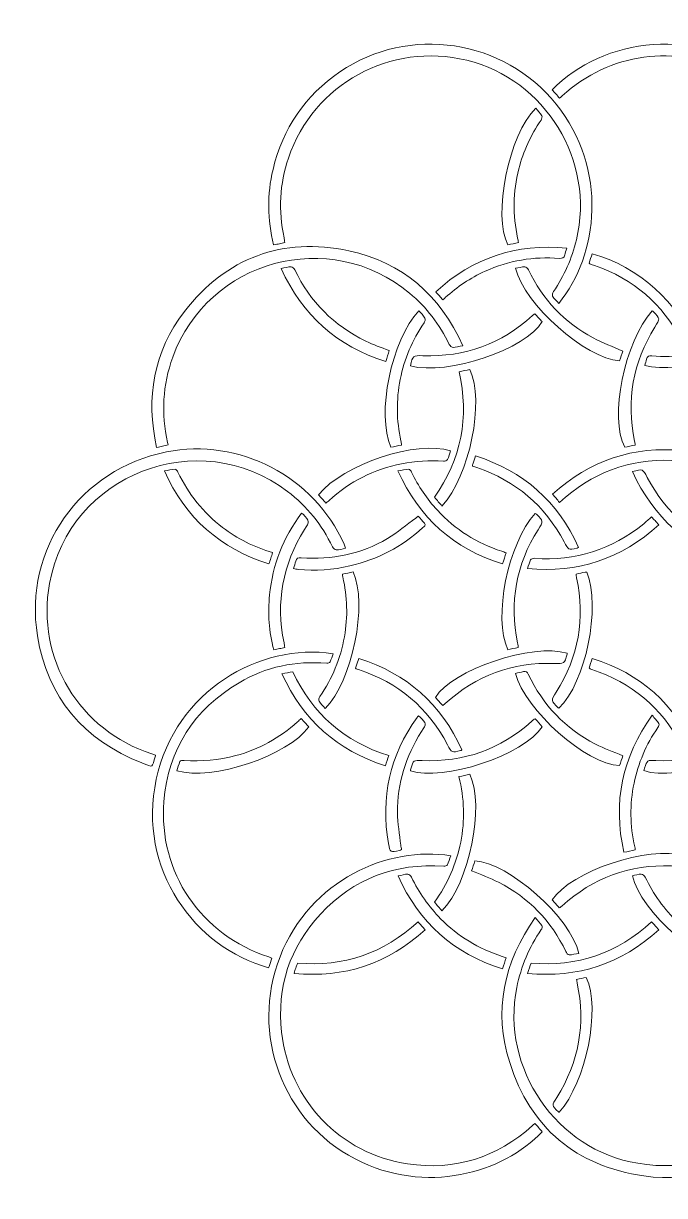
# Model space of a CAD drawing. Header units: inches. Extents: x 288 to 816, y -690 to -203.
# Drawn here: x 288.2 to 554.8, y -689.6 to -202.7 of the extents above; entities that cross this region are included whole.
import ezdxf

# ---------------------------------------------------------------- set-up
doc = ezdxf.new("R2010")
doc.units = ezdxf.units.IN
doc.header["$MEASUREMENT"] = 0
doc.layers.add('Layer 1', color=7, linetype='Continuous')

# ---------------------------------------------------------------- blocks, each defined once
blk = doc.blocks.new('block 2')
at = {"layer": 'Layer 1', "color": 1, "lineweight": 5}
for points, knots in [([(510.75, -319.04), (527.28, -298.89), (531.37, -263.28), (509.71, -236.25), (488.1, -209.28), (448.41, -203.28), (419.83, -222.82), (405.35, -232.71), (396.04, -246.29), (392, -263.35), (389.52, -273.78), (389.65, -284.25), (392.26, -294.72), (393.25, -294.52), (393.96, -294.39), (394.67, -294.23), (395.41, -294.07), (396.15, -293.87), (396.94, -293.68), (396.79, -292.91), (396.69, -292.32), (396.57, -291.73), (394.18, -280.53), (394.72, -269.48), (398.42, -258.63), (408.95, -227.75), (440.67, -210.38), (472.52, -218.03), (505.19, -225.87), (525.99, -259.92), (518.12, -292.61), (516.25, -300.39), (513.06, -307.54), (508.56, -314.14), (508.23, -314.63), (507.96, -315.58), (508.21, -315.98), (508.9, -317.08), (509.87, -318.02), (510.75, -319.04)], [0, 0, 0, 0, 1, 1, 1, 2, 2, 2, 3, 3, 3, 4, 4, 4, 5, 5, 5, 6, 6, 6, 7, 7, 7, 8, 8, 8, 9, 9, 9, 10, 10, 10, 11, 11, 11, 12, 12, 12, 13, 13, 13, 13]), ([(510.75, -319.04), (509.87, -318.02), (508.9, -317.08), (508.21, -315.98), (507.96, -315.58), (508.23, -314.63), (508.56, -314.14), (513.06, -307.54), (516.25, -300.39), (518.12, -292.61), (525.99, -259.92), (505.19, -225.87), (472.52, -218.03), (440.67, -210.38), (408.95, -227.75), (398.42, -258.63), (394.72, -269.48), (394.18, -280.53), (396.57, -291.73), (396.69, -292.32), (396.79, -292.91), (396.94, -293.68), (396.15, -293.87), (395.41, -294.07), (394.67, -294.23), (393.96, -294.39), (393.25, -294.52), (392.26, -294.72), (389.65, -284.25), (389.52, -273.78), (392, -263.35), (396.04, -246.29), (405.35, -232.71), (419.83, -222.82), (448.41, -203.28), (488.1, -209.28), (509.71, -236.25), (531.37, -263.28), (527.28, -298.89), (510.75, -319.04)], [0, 0, 0, 0, 1, 1, 1, 2, 2, 2, 3, 3, 3, 4, 4, 4, 5, 5, 5, 6, 6, 6, 7, 7, 7, 8, 8, 8, 9, 9, 9, 10, 10, 10, 11, 11, 11, 12, 12, 12, 13, 13, 13, 13]), ([(607.9, -319.07), (627.85, -294.15), (627.54, -252.31), (597.94, -227.25), (568.97, -202.73), (529.01, -208.73), (508, -230.3), (509.03, -231.44), (510.07, -232.58), (511.13, -233.76), (511.57, -233.38), (511.89, -233.1), (512.2, -232.82), (531.99, -214.87), (559.29, -211.15), (583.09, -223.15), (607.44, -235.42), (621.19, -263.82), (615.72, -290.33), (613.94, -298.97), (610.61, -306.9), (605.65, -314.18), (605.32, -314.66), (605.11, -315.6), (605.36, -316.02), (606.02, -317.08), (606.96, -317.97), (607.9, -319.07)], [0, 0, 0, 0, 1, 1, 1, 2, 2, 2, 3, 3, 3, 4, 4, 4, 5, 5, 5, 6, 6, 6, 7, 7, 7, 8, 8, 8, 9, 9, 9, 9]), ([(607.9, -319.07), (606.96, -317.97), (606.02, -317.08), (605.36, -316.02), (605.11, -315.6), (605.32, -314.66), (605.65, -314.18), (610.61, -306.9), (613.94, -298.97), (615.72, -290.33), (621.19, -263.82), (607.44, -235.42), (583.09, -223.15), (559.29, -211.15), (531.99, -214.87), (512.2, -232.82), (511.89, -233.1), (511.57, -233.38), (511.13, -233.76), (510.07, -232.58), (509.03, -231.44), (508, -230.3), (529.01, -208.73), (568.97, -202.73), (597.94, -227.25), (627.54, -252.31), (627.85, -294.15), (607.9, -319.07)], [0, 0, 0, 0, 1, 1, 1, 2, 2, 2, 3, 3, 3, 4, 4, 4, 5, 5, 5, 6, 6, 6, 7, 7, 7, 8, 8, 8, 9, 9, 9, 9]), ([(494.02, -293.73), (493.9, -293.04), (493.81, -292.46), (493.68, -291.88), (491.64, -282.27), (491.75, -272.71), (494.17, -263.17), (496.03, -255.85), (499.15, -249.12), (503.41, -242.88), (503.74, -242.4), (503.98, -241.46), (503.73, -241.05), (503.05, -239.94), (502.08, -239), (501.22, -237.99), (490.07, -248.6), (483.11, -282.99), (489.67, -294.68), (491.05, -294.38), (492.46, -294.07), (494.02, -293.73)], [0, 0, 0, 0, 1, 1, 1, 2, 2, 2, 3, 3, 3, 4, 4, 4, 5, 5, 5, 6, 6, 6, 7, 7, 7, 7]), ([(494.02, -293.73), (492.46, -294.07), (491.05, -294.38), (489.67, -294.68), (483.11, -282.99), (490.07, -248.6), (501.22, -237.99), (502.08, -239), (503.05, -239.94), (503.73, -241.05), (503.98, -241.46), (503.74, -242.4), (503.41, -242.88), (499.15, -249.12), (496.03, -255.85), (494.17, -263.17), (491.75, -272.71), (491.64, -282.27), (493.68, -291.88), (493.81, -292.46), (493.9, -293.04), (494.02, -293.73)], [0, 0, 0, 0, 1, 1, 1, 2, 2, 2, 3, 3, 3, 4, 4, 4, 5, 5, 5, 6, 6, 6, 7, 7, 7, 7]), ([(470.92, -336.58), (461.35, -315.65), (445.86, -301.89), (423.57, -297.19), (395.84, -291.35), (372.58, -299.98), (355.21, -322.37), (342.29, -339.03), (339.05, -358.19), (343.62, -378.82), (344.68, -378.62), (345.39, -378.49), (346.1, -378.34), (346.85, -378.18), (347.59, -377.99), (348.42, -377.79), (348.32, -377.33), (348.25, -377.05), (348.19, -376.76), (345.49, -364.76), (346.13, -352.96), (350.31, -341.39), (364.96, -300.85), (415.7, -287.13), (448.74, -314.74), (455.81, -320.65), (461.27, -327.79), (465.28, -336.07), (465.56, -336.64), (466.31, -337.35), (466.84, -337.34), (468.08, -337.32), (469.31, -336.91), (470.92, -336.58)], [0, 0, 0, 0, 1, 1, 1, 2, 2, 2, 3, 3, 3, 4, 4, 4, 5, 5, 5, 6, 6, 6, 7, 7, 7, 8, 8, 8, 9, 9, 9, 10, 10, 10, 11, 11, 11, 11]), ([(470.92, -336.58), (469.31, -336.91), (468.08, -337.32), (466.84, -337.34), (466.31, -337.35), (465.56, -336.64), (465.28, -336.07), (461.27, -327.79), (455.81, -320.65), (448.74, -314.74), (415.7, -287.13), (364.96, -300.85), (350.31, -341.39), (346.13, -352.96), (345.49, -364.76), (348.19, -376.76), (348.25, -377.05), (348.32, -377.33), (348.42, -377.79), (347.59, -377.99), (346.85, -378.18), (346.1, -378.34), (345.39, -378.49), (344.68, -378.62), (343.62, -378.82), (339.05, -358.19), (342.29, -339.03), (355.21, -322.37), (372.58, -299.98), (395.84, -291.35), (423.57, -297.19), (445.86, -301.89), (461.35, -315.65), (470.92, -336.58)], [0, 0, 0, 0, 1, 1, 1, 2, 2, 2, 3, 3, 3, 4, 4, 4, 5, 5, 5, 6, 6, 6, 7, 7, 7, 8, 8, 8, 9, 9, 9, 10, 10, 10, 11, 11, 11, 11]), ([(462.58, -317.54), (462.99, -317.18), (463.32, -316.92), (463.62, -316.63), (468.54, -312.1), (474.05, -308.47), (480.13, -305.69), (489.97, -301.2), (500.3, -299.49), (511.06, -300.3), (512.37, -300.4), (512.96, -300.07), (513.25, -298.86), (513.46, -298.01), (513.78, -297.18), (514.12, -296.1), (493.12, -294.08), (475.1, -300.06), (459.62, -314.22), (460.7, -315.43), (461.62, -316.46), (462.58, -317.54)], [0, 0, 0, 0, 1, 1, 1, 2, 2, 2, 3, 3, 3, 4, 4, 4, 5, 5, 5, 6, 6, 6, 7, 7, 7, 7]), ([(462.58, -317.54), (461.62, -316.46), (460.7, -315.43), (459.62, -314.22), (475.1, -300.06), (493.12, -294.08), (514.12, -296.1), (513.78, -297.18), (513.46, -298.01), (513.25, -298.86), (512.96, -300.07), (512.37, -300.4), (511.06, -300.3), (500.3, -299.49), (489.97, -301.2), (480.13, -305.69), (474.05, -308.47), (468.54, -312.1), (463.62, -316.63), (463.32, -316.92), (462.99, -317.18), (462.58, -317.54)], [0, 0, 0, 0, 1, 1, 1, 2, 2, 2, 3, 3, 3, 4, 4, 4, 5, 5, 5, 6, 6, 6, 7, 7, 7, 7]), ([(567.44, -336.35), (560.54, -318.91), (543.9, -303.57), (524.65, -298.41), (524.21, -299.75), (523.78, -301.09), (523.4, -302.26), (523.67, -302.55), (523.7, -302.62), (523.75, -302.64), (524.38, -302.85), (525.02, -303.05), (525.65, -303.27), (541.84, -308.83), (553.85, -319.24), (561.78, -334.37), (563.36, -337.39), (563.33, -337.4), (566.65, -336.68), (566.87, -336.63), (567.08, -336.5), (567.44, -336.35)], [0, 0, 0, 0, 1, 1, 1, 2, 2, 2, 3, 3, 3, 4, 4, 4, 5, 5, 5, 6, 6, 6, 7, 7, 7, 7]), ([(567.44, -336.35), (567.08, -336.5), (566.87, -336.63), (566.65, -336.68), (563.33, -337.4), (563.36, -337.39), (561.78, -334.37), (553.85, -319.24), (541.84, -308.83), (525.65, -303.27), (525.02, -303.05), (524.38, -302.85), (523.75, -302.64), (523.7, -302.62), (523.67, -302.55), (523.4, -302.26), (523.78, -301.09), (524.21, -299.75), (524.65, -298.41), (543.9, -303.57), (560.54, -318.91), (567.44, -336.35)], [0, 0, 0, 0, 1, 1, 1, 2, 2, 2, 3, 3, 3, 4, 4, 4, 5, 5, 5, 6, 6, 6, 7, 7, 7, 7]), ([(395.36, -304.47), (404.26, -324.04), (418.58, -336.8), (438.86, -343.14), (439.4, -341.46), (439.86, -340.04), (440.31, -338.64), (436.97, -337.29), (433.68, -336.18), (430.59, -334.69), (417.29, -328.26), (407.46, -318.34), (401.04, -305.02), (400.78, -304.49), (400.08, -303.8), (399.6, -303.81), (398.29, -303.83), (397, -304.19), (395.36, -304.47)], [0, 0, 0, 0, 1, 1, 1, 2, 2, 2, 3, 3, 3, 4, 4, 4, 5, 5, 5, 6, 6, 6, 6]), ([(395.36, -304.47), (397, -304.19), (398.29, -303.83), (399.6, -303.81), (400.08, -303.8), (400.78, -304.49), (401.04, -305.02), (407.46, -318.34), (417.29, -328.26), (430.59, -334.69), (433.68, -336.18), (436.97, -337.29), (440.31, -338.64), (439.86, -340.04), (439.4, -341.46), (438.86, -343.14), (418.58, -336.8), (404.26, -324.04), (395.36, -304.47)], [0, 0, 0, 0, 1, 1, 1, 2, 2, 2, 3, 3, 3, 4, 4, 4, 5, 5, 5, 6, 6, 6, 6]), ([(537.38, -338.79), (533.17, -336.95), (528.99, -335.43), (525.11, -333.35), (513.03, -326.9), (504.08, -317.39), (498.16, -305.02), (497.9, -304.49), (497.19, -303.81), (496.7, -303.82), (495.4, -303.83), (494.11, -304.19), (492.81, -304.42), (496.37, -319.39), (522, -342.07), (536.07, -342.82), (536.53, -341.42), (536.99, -340.01), (537.38, -338.79)], [0, 0, 0, 0, 1, 1, 1, 2, 2, 2, 3, 3, 3, 4, 4, 4, 5, 5, 5, 6, 6, 6, 6]), ([(537.38, -338.79), (536.99, -340.01), (536.53, -341.42), (536.07, -342.82), (522, -342.07), (496.37, -319.39), (492.81, -304.42), (494.11, -304.19), (495.4, -303.83), (496.7, -303.82), (497.19, -303.81), (497.9, -304.49), (498.16, -305.02), (504.08, -317.39), (513.03, -326.9), (525.11, -333.35), (528.99, -335.43), (533.17, -336.95), (537.38, -338.79)], [0, 0, 0, 0, 1, 1, 1, 2, 2, 2, 3, 3, 3, 4, 4, 4, 5, 5, 5, 6, 6, 6, 6]), ([(452.62, -322.04), (441.15, -334.27), (434.88, -365.01), (441.02, -378.77), (442.44, -378.47), (443.9, -378.17), (445.43, -377.84), (445.34, -377.17), (445.29, -376.63), (445.18, -376.11), (443.29, -367.63), (443.2, -359.13), (444.87, -350.6), (446.55, -342.08), (449.89, -334.27), (454.76, -327.1), (455.13, -326.57), (455.41, -325.55), (455.14, -325.1), (454.48, -323.98), (453.49, -323.06), (452.62, -322.04)], [0, 0, 0, 0, 1, 1, 1, 2, 2, 2, 3, 3, 3, 4, 4, 4, 5, 5, 5, 6, 6, 6, 7, 7, 7, 7]), ([(452.62, -322.04), (453.49, -323.06), (454.48, -323.98), (455.14, -325.1), (455.41, -325.55), (455.13, -326.57), (454.76, -327.1), (449.89, -334.27), (446.55, -342.08), (444.87, -350.6), (443.2, -359.13), (443.29, -367.63), (445.18, -376.11), (445.29, -376.63), (445.34, -377.17), (445.43, -377.84), (443.9, -378.17), (442.44, -378.47), (441.02, -378.77), (434.88, -365.01), (441.15, -334.27), (452.62, -322.04)], [0, 0, 0, 0, 1, 1, 1, 2, 2, 2, 3, 3, 3, 4, 4, 4, 5, 5, 5, 6, 6, 6, 7, 7, 7, 7]), ([(449.15, -344.99), (464.67, -349.04), (497.21, -338.11), (503.88, -326.59), (502.88, -325.52), (501.87, -324.42), (500.83, -323.29), (500.4, -323.65), (500.12, -323.87), (499.85, -324.11), (486.93, -335.85), (471.73, -341.35), (454.3, -340.75), (450.1, -340.61), (450.1, -340.64), (449.15, -344.99)], [0, 0, 0, 0, 1, 1, 1, 2, 2, 2, 3, 3, 3, 4, 4, 4, 5, 5, 5, 5]), ([(449.15, -344.99), (450.1, -340.64), (450.1, -340.61), (454.3, -340.75), (471.73, -341.35), (486.93, -335.85), (499.85, -324.11), (500.12, -323.87), (500.4, -323.65), (500.83, -323.29), (501.87, -324.42), (502.88, -325.52), (503.88, -326.59), (497.21, -338.11), (464.67, -349.04), (449.15, -344.99)], [0, 0, 0, 0, 1, 1, 1, 2, 2, 2, 3, 3, 3, 4, 4, 4, 5, 5, 5, 5]), ([(549.59, -322.17), (538.16, -334.69), (531.73, -366.64), (538.2, -378.77), (539.58, -378.47), (540.99, -378.17), (542.56, -377.84), (542.46, -377.23), (542.39, -376.71), (542.28, -376.2), (538.72, -359.27), (541.56, -343.49), (550.75, -328.85), (552.96, -325.33), (553, -325.35), (549.99, -322.4), (549.91, -322.32), (549.78, -322.28), (549.59, -322.17)], [0, 0, 0, 0, 1, 1, 1, 2, 2, 2, 3, 3, 3, 4, 4, 4, 5, 5, 5, 6, 6, 6, 6]), ([(549.59, -322.17), (549.78, -322.28), (549.91, -322.32), (549.99, -322.4), (553, -325.35), (552.96, -325.33), (550.75, -328.85), (541.56, -343.49), (538.72, -359.27), (542.28, -376.2), (542.39, -376.71), (542.46, -377.23), (542.56, -377.84), (540.99, -378.17), (539.58, -378.47), (538.2, -378.77), (531.73, -366.64), (538.16, -334.69), (549.59, -322.17)], [0, 0, 0, 0, 1, 1, 1, 2, 2, 2, 3, 3, 3, 4, 4, 4, 5, 5, 5, 6, 6, 6, 6]), ([(546.49, -344.76), (561.01, -348.99), (591.73, -338.75), (600.72, -326.67), (599.83, -325.67), (598.91, -324.65), (597.95, -323.57), (597.59, -323.88), (597.31, -324.1), (597.05, -324.34), (591.23, -329.73), (584.63, -333.88), (577.23, -336.75), (568.31, -340.21), (559.08, -341.68), (549.52, -340.79), (548.29, -340.67), (547.56, -340.91), (547.28, -342.2), (547.09, -343.07), (546.76, -343.9), (546.49, -344.76)], [0, 0, 0, 0, 1, 1, 1, 2, 2, 2, 3, 3, 3, 4, 4, 4, 5, 5, 5, 6, 6, 6, 7, 7, 7, 7]), ([(546.49, -344.76), (546.76, -343.9), (547.09, -343.07), (547.28, -342.2), (547.56, -340.91), (548.29, -340.67), (549.52, -340.79), (559.08, -341.68), (568.31, -340.21), (577.23, -336.75), (584.63, -333.88), (591.23, -329.73), (597.05, -324.34), (597.31, -324.1), (597.59, -323.88), (597.95, -323.57), (598.91, -324.65), (599.83, -325.67), (600.72, -326.67), (591.73, -338.75), (561.01, -348.99), (546.49, -344.76)], [0, 0, 0, 0, 1, 1, 1, 2, 2, 2, 3, 3, 3, 4, 4, 4, 5, 5, 5, 6, 6, 6, 7, 7, 7, 7]), ([(462.24, -403.18), (473.8, -390.53), (480.05, -359.68), (473.82, -346.46), (472.39, -346.76), (470.93, -347.06), (469.35, -347.39), (473.69, -366.37), (470.19, -383.7), (459.13, -399.55), (460.2, -400.8), (461.18, -401.95), (462.24, -403.18)], [0, 0, 0, 0, 1, 1, 1, 2, 2, 2, 3, 3, 3, 4, 4, 4, 4]), ([(462.24, -403.18), (461.18, -401.95), (460.2, -400.8), (459.13, -399.55), (470.19, -383.7), (473.69, -366.37), (469.35, -347.39), (470.93, -347.06), (472.39, -346.76), (473.82, -346.46), (480.05, -359.68), (473.8, -390.53), (462.24, -403.18)], [0, 0, 0, 0, 1, 1, 1, 2, 2, 2, 3, 3, 3, 4, 4, 4, 4]), ([(343.09, -506.65), (342.66, -506.5), (342.16, -506.3), (341.65, -506.13), (311.46, -496.46), (293.46, -466.54), (299.09, -435.36), (307.3, -389.9), (361.12, -369.1), (398.03, -397.12), (406.13, -403.27), (412.31, -410.98), (416.71, -420.15), (416.98, -420.71), (417.74, -421.43), (418.26, -421.42), (419.5, -421.41), (420.74, -421), (422.16, -420.72), (421.91, -420.03), (421.75, -419.52), (421.54, -419.04), (409.18, -390.98), (377.73, -374.65), (347.68, -380.69), (311.82, -387.9), (288.24, -420.99), (294.07, -457.04), (298.23, -482.81), (313.22, -500.39), (337.53, -509.85), (342.72, -511.88), (341.36, -512.09), (343.18, -506.93), (343.19, -506.89), (343.15, -506.83), (343.09, -506.65)], [0, 0, 0, 0, 1, 1, 1, 2, 2, 2, 3, 3, 3, 4, 4, 4, 5, 5, 5, 6, 6, 6, 7, 7, 7, 8, 8, 8, 9, 9, 9, 10, 10, 10, 11, 11, 11, 12, 12, 12, 12]), ([(343.09, -506.65), (343.15, -506.83), (343.19, -506.89), (343.18, -506.93), (341.36, -512.09), (342.72, -511.88), (337.53, -509.85), (313.22, -500.39), (298.23, -482.81), (294.07, -457.04), (288.24, -420.99), (311.82, -387.9), (347.68, -380.69), (377.73, -374.65), (409.18, -390.98), (421.54, -419.04), (421.75, -419.52), (421.91, -420.03), (422.16, -420.72), (420.74, -421), (419.5, -421.41), (418.26, -421.42), (417.74, -421.43), (416.98, -420.71), (416.71, -420.15), (412.31, -410.98), (406.13, -403.27), (398.03, -397.12), (361.12, -369.1), (307.3, -389.9), (299.09, -435.36), (293.46, -466.54), (311.46, -496.46), (341.65, -506.13), (342.16, -506.3), (342.66, -506.5), (343.09, -506.65)], [0, 0, 0, 0, 1, 1, 1, 2, 2, 2, 3, 3, 3, 4, 4, 4, 5, 5, 5, 6, 6, 6, 7, 7, 7, 8, 8, 8, 9, 9, 9, 10, 10, 10, 11, 11, 11, 12, 12, 12, 12]), ([(414, -401.95), (414.54, -401.5), (414.92, -401.21), (415.27, -400.88), (423.9, -392.97), (433.96, -387.91), (445.43, -385.59), (451.19, -384.43), (457, -384.23), (462.84, -384.58), (463.42, -384.62), (464.31, -384.26), (464.55, -383.81), (465.13, -382.72), (465.41, -381.48), (465.81, -380.3), (451.81, -375.66), (421.31, -385.8), (410.9, -398.49), (411.88, -399.58), (412.88, -400.7), (414, -401.95)], [0, 0, 0, 0, 1, 1, 1, 2, 2, 2, 3, 3, 3, 4, 4, 4, 5, 5, 5, 6, 6, 6, 7, 7, 7, 7]), ([(414, -401.95), (412.88, -400.7), (411.88, -399.58), (410.9, -398.49), (421.31, -385.8), (451.81, -375.66), (465.81, -380.3), (465.41, -381.48), (465.13, -382.72), (464.55, -383.81), (464.31, -384.26), (463.42, -384.62), (462.84, -384.58), (457, -384.23), (451.19, -384.43), (445.43, -385.59), (433.96, -387.91), (423.9, -392.97), (415.27, -400.88), (414.92, -401.21), (414.54, -401.5), (414, -401.95)], [0, 0, 0, 0, 1, 1, 1, 2, 2, 2, 3, 3, 3, 4, 4, 4, 5, 5, 5, 6, 6, 6, 7, 7, 7, 7]), ([(511.11, -401.66), (524.42, -389.4), (539.91, -383.57), (557.81, -384.24), (561.66, -384.38), (561.66, -384.37), (562.54, -380.54), (562.55, -380.49), (562.52, -380.43), (562.48, -380.17), (541.75, -378.16), (523.7, -384.12), (508.18, -398.3), (509.2, -399.46), (510.11, -400.5), (511.11, -401.66)], [0, 0, 0, 0, 1, 1, 1, 2, 2, 2, 3, 3, 3, 4, 4, 4, 5, 5, 5, 5]), ([(511.11, -401.66), (510.11, -400.5), (509.2, -399.46), (508.18, -398.3), (523.7, -384.12), (541.75, -378.16), (562.48, -380.17), (562.52, -380.43), (562.55, -380.49), (562.54, -380.54), (561.66, -384.37), (561.66, -384.38), (557.81, -384.24), (539.91, -383.57), (524.42, -389.4), (511.11, -401.66)], [0, 0, 0, 0, 1, 1, 1, 2, 2, 2, 3, 3, 3, 4, 4, 4, 5, 5, 5, 5]), ([(519.05, -420.35), (510.37, -401.28), (496.15, -388.69), (476.19, -382.37), (475.75, -383.61), (475.37, -384.69), (475, -385.78), (474.92, -386), (474.92, -386.25), (474.89, -386.43), (474.97, -386.54), (475, -386.61), (475.05, -386.62), (475.62, -386.83), (476.18, -387.03), (476.75, -387.23), (492.92, -392.74), (505.05, -402.99), (513.01, -418.11), (514.76, -421.44), (514.72, -421.46), (518.38, -420.7), (518.49, -420.68), (518.59, -420.59), (519.05, -420.35)], [0, 0, 0, 0, 1, 1, 1, 2, 2, 2, 3, 3, 3, 4, 4, 4, 5, 5, 5, 6, 6, 6, 7, 7, 7, 8, 8, 8, 8]), ([(519.05, -420.35), (518.59, -420.59), (518.49, -420.68), (518.38, -420.7), (514.72, -421.46), (514.76, -421.44), (513.01, -418.11), (505.05, -402.99), (492.92, -392.74), (476.75, -387.23), (476.18, -387.03), (475.62, -386.83), (475.05, -386.62), (475, -386.61), (474.97, -386.54), (474.89, -386.43), (474.92, -386.25), (474.92, -386), (475, -385.78), (475.37, -384.69), (475.75, -383.61), (476.19, -382.37), (496.15, -388.69), (510.37, -401.28), (519.05, -420.35)], [0, 0, 0, 0, 1, 1, 1, 2, 2, 2, 3, 3, 3, 4, 4, 4, 5, 5, 5, 6, 6, 6, 7, 7, 7, 8, 8, 8, 8]), ([(391.84, -422.53), (384.06, -420.25), (377.2, -416.8), (371.01, -412.06), (363, -405.91), (356.88, -398.23), (352.48, -389.15), (352.23, -388.63), (351.66, -387.86), (351.27, -387.88), (349.87, -387.96), (348.47, -388.32), (346.84, -388.61), (355.69, -408.14), (370.02, -420.88), (390.31, -427.23), (390.85, -425.56), (391.31, -424.15), (391.84, -422.53)], [0, 0, 0, 0, 1, 1, 1, 2, 2, 2, 3, 3, 3, 4, 4, 4, 5, 5, 5, 6, 6, 6, 6]), ([(391.84, -422.53), (391.31, -424.15), (390.85, -425.56), (390.31, -427.23), (370.02, -420.88), (355.69, -408.14), (346.84, -388.61), (348.47, -388.32), (349.87, -387.96), (351.27, -387.88), (351.66, -387.86), (352.23, -388.63), (352.48, -389.15), (356.88, -398.23), (363, -405.91), (371.01, -412.06), (377.2, -416.8), (384.06, -420.25), (391.84, -422.53)], [0, 0, 0, 0, 1, 1, 1, 2, 2, 2, 3, 3, 3, 4, 4, 4, 5, 5, 5, 6, 6, 6, 6]), ([(488.91, -422.64), (488.21, -422.37), (487.67, -422.13), (487.11, -421.96), (476.69, -418.63), (467.77, -412.94), (460.32, -404.95), (455.93, -400.24), (452.4, -394.96), (449.62, -389.16), (449.37, -388.63), (448.78, -387.87), (448.38, -387.89), (446.97, -387.96), (445.58, -388.32), (443.95, -388.61), (452.81, -408.14), (467.12, -420.88), (487.42, -427.23), (487.96, -425.57), (488.42, -424.16), (488.91, -422.64)], [0, 0, 0, 0, 1, 1, 1, 2, 2, 2, 3, 3, 3, 4, 4, 4, 5, 5, 5, 6, 6, 6, 7, 7, 7, 7]), ([(488.91, -422.64), (488.42, -424.16), (487.96, -425.57), (487.42, -427.23), (467.12, -420.88), (452.81, -408.14), (443.95, -388.61), (445.58, -388.32), (446.97, -387.96), (448.38, -387.89), (448.78, -387.87), (449.37, -388.63), (449.62, -389.16), (452.4, -394.96), (455.93, -400.24), (460.32, -404.95), (467.77, -412.94), (476.69, -418.63), (487.11, -421.96), (487.67, -422.13), (488.21, -422.37), (488.91, -422.64)], [0, 0, 0, 0, 1, 1, 1, 2, 2, 2, 3, 3, 3, 4, 4, 4, 5, 5, 5, 6, 6, 6, 7, 7, 7, 7]), ([(541.42, -388.87), (550.15, -408), (564.34, -420.61), (584.37, -426.95), (584.86, -425.41), (585.29, -424.12), (585.73, -422.74), (584.84, -422.43), (584.1, -422.17), (583.36, -421.92), (567.39, -416.42), (555.47, -406.19), (547.55, -391.29), (545.67, -387.76), (545.71, -387.74), (541.42, -388.87)], [0, 0, 0, 0, 1, 1, 1, 2, 2, 2, 3, 3, 3, 4, 4, 4, 5, 5, 5, 5]), ([(541.42, -388.87), (545.71, -387.74), (545.67, -387.76), (547.55, -391.29), (555.47, -406.19), (567.39, -416.42), (583.36, -421.92), (584.1, -422.17), (584.84, -422.43), (585.73, -422.74), (585.29, -424.12), (584.86, -425.41), (584.37, -426.95), (564.34, -420.61), (550.15, -408), (541.42, -388.87)], [0, 0, 0, 0, 1, 1, 1, 2, 2, 2, 3, 3, 3, 4, 4, 4, 5, 5, 5, 5]), ([(403.85, -406.17), (396.22, -416.33), (391.8, -427.63), (390.58, -440.11), (389.83, -447.74), (390.24, -455.34), (392.29, -462.88), (393.23, -462.7), (393.94, -462.57), (394.64, -462.42), (395.39, -462.26), (396.14, -462.08), (396.93, -461.9), (396.79, -461.13), (396.7, -460.54), (396.58, -459.95), (393.1, -443.15), (395.96, -427.48), (405.09, -412.97), (407.26, -409.52), (407.31, -409.55), (404.47, -406.61), (404.35, -406.49), (404.18, -406.41), (403.85, -406.17)], [0, 0, 0, 0, 1, 1, 1, 2, 2, 2, 3, 3, 3, 4, 4, 4, 5, 5, 5, 6, 6, 6, 7, 7, 7, 8, 8, 8, 8]), ([(403.85, -406.17), (404.18, -406.41), (404.35, -406.49), (404.47, -406.61), (407.31, -409.55), (407.26, -409.52), (405.09, -412.97), (395.96, -427.48), (393.1, -443.15), (396.58, -459.95), (396.7, -460.54), (396.79, -461.13), (396.93, -461.9), (396.14, -462.08), (395.39, -462.26), (394.64, -462.42), (393.94, -462.57), (393.23, -462.7), (392.29, -462.88), (390.24, -455.34), (389.83, -447.74), (390.58, -440.11), (391.8, -427.63), (396.22, -416.33), (403.85, -406.17)], [0, 0, 0, 0, 1, 1, 1, 2, 2, 2, 3, 3, 3, 4, 4, 4, 5, 5, 5, 6, 6, 6, 7, 7, 7, 8, 8, 8, 8]), ([(452.31, -407.41), (451.93, -407.72), (451.66, -407.95), (451.38, -408.16), (447.47, -411.03), (443.75, -414.23), (439.59, -416.69), (428.55, -423.22), (416.46, -425.63), (403.7, -424.68), (402.42, -424.58), (401.77, -424.85), (401.46, -426.08), (401.21, -427.06), (400.85, -428.02), (400.5, -429.14), (401.24, -429.28), (401.82, -429.44), (402.41, -429.49), (409.66, -430.11), (416.86, -429.74), (423.96, -428.07), (435.43, -425.38), (445.55, -420.11), (454.25, -412.13), (454.77, -411.65), (455.79, -411.26), (454.93, -410.27), (454.11, -409.32), (453.23, -408.41), (452.31, -407.41)], [0, 0, 0, 0, 1, 1, 1, 2, 2, 2, 3, 3, 3, 4, 4, 4, 5, 5, 5, 6, 6, 6, 7, 7, 7, 8, 8, 8, 9, 9, 9, 10, 10, 10, 10]), ([(452.31, -407.41), (453.23, -408.41), (454.11, -409.32), (454.93, -410.27), (455.79, -411.26), (454.77, -411.65), (454.25, -412.13), (445.55, -420.11), (435.43, -425.38), (423.96, -428.07), (416.86, -429.74), (409.66, -430.11), (402.41, -429.49), (401.82, -429.44), (401.24, -429.28), (400.5, -429.14), (400.85, -428.02), (401.21, -427.06), (401.46, -426.08), (401.77, -424.85), (402.42, -424.58), (403.7, -424.68), (416.46, -425.63), (428.55, -423.22), (439.59, -416.69), (443.75, -414.23), (447.47, -411.03), (451.38, -408.16), (451.66, -407.95), (451.93, -407.72), (452.31, -407.41)], [0, 0, 0, 0, 1, 1, 1, 2, 2, 2, 3, 3, 3, 4, 4, 4, 5, 5, 5, 6, 6, 6, 7, 7, 7, 8, 8, 8, 9, 9, 9, 10, 10, 10, 10]), ([(493.93, -461.96), (493.93, -461.61), (493.96, -461.42), (493.93, -461.25), (493.85, -460.83), (493.75, -460.41), (493.67, -460), (490.24, -443.2), (493.03, -427.52), (502.17, -413.01), (504.39, -409.48), (504.44, -409.51), (501.48, -406.53), (501.36, -406.41), (501.17, -406.36), (501.02, -406.28), (489.64, -418.63), (483.36, -449.54), (489.6, -462.85), (490.98, -462.57), (492.39, -462.28), (493.93, -461.96)], [0, 0, 0, 0, 1, 1, 1, 2, 2, 2, 3, 3, 3, 4, 4, 4, 5, 5, 5, 6, 6, 6, 7, 7, 7, 7]), ([(493.93, -461.96), (492.39, -462.28), (490.98, -462.57), (489.6, -462.85), (483.36, -449.54), (489.64, -418.63), (501.02, -406.28), (501.17, -406.36), (501.36, -406.41), (501.48, -406.53), (504.44, -409.51), (504.39, -409.48), (502.17, -413.01), (493.03, -427.52), (490.24, -443.2), (493.67, -460), (493.75, -460.41), (493.85, -460.83), (493.93, -461.25), (493.96, -461.42), (493.93, -461.61), (493.93, -461.96)], [0, 0, 0, 0, 1, 1, 1, 2, 2, 2, 3, 3, 3, 4, 4, 4, 5, 5, 5, 6, 6, 6, 7, 7, 7, 7]), ([(497.81, -429.14), (518.81, -431.12), (536.85, -425.19), (552.36, -410.97), (551.23, -409.73), (550.31, -408.72), (549.37, -407.67), (548.19, -408.71), (547.18, -409.67), (546.09, -410.55), (532.85, -421.32), (517.75, -426.22), (500.67, -424.9), (500.14, -424.86), (499.3, -425.16), (499.09, -425.56), (498.54, -426.61), (498.26, -427.8), (497.81, -429.14)], [0, 0, 0, 0, 1, 1, 1, 2, 2, 2, 3, 3, 3, 4, 4, 4, 5, 5, 5, 6, 6, 6, 6]), ([(497.81, -429.14), (498.26, -427.8), (498.54, -426.61), (499.09, -425.56), (499.3, -425.16), (500.14, -424.86), (500.67, -424.9), (517.75, -426.22), (532.85, -421.32), (546.09, -410.55), (547.18, -409.67), (548.19, -408.71), (549.37, -407.67), (550.31, -408.72), (551.23, -409.73), (552.36, -410.97), (536.85, -425.19), (518.81, -431.12), (497.81, -429.14)], [0, 0, 0, 0, 1, 1, 1, 2, 2, 2, 3, 3, 3, 4, 4, 4, 5, 5, 5, 6, 6, 6, 6]), ([(420.82, -431.48), (420.9, -431.95), (420.94, -432.31), (421.02, -432.65), (422.89, -440.87), (423.16, -449.13), (421.68, -457.45), (420.06, -466.5), (416.64, -474.79), (411.42, -482.36), (411.09, -482.84), (410.88, -483.79), (411.13, -484.2), (411.82, -485.3), (412.79, -486.22), (413.66, -487.22), (424.89, -476.23), (431.54, -443.69), (425.25, -430.55), (423.83, -430.85), (422.36, -431.16), (420.82, -431.48)], [0, 0, 0, 0, 1, 1, 1, 2, 2, 2, 3, 3, 3, 4, 4, 4, 5, 5, 5, 6, 6, 6, 7, 7, 7, 7]), ([(420.82, -431.48), (422.36, -431.16), (423.83, -430.85), (425.25, -430.55), (431.54, -443.69), (424.89, -476.23), (413.66, -487.22), (412.79, -486.22), (411.82, -485.3), (411.13, -484.2), (410.88, -483.79), (411.09, -482.84), (411.42, -482.36), (416.64, -474.79), (420.06, -466.5), (421.68, -457.45), (423.16, -449.13), (422.89, -440.87), (421.02, -432.65), (420.94, -432.31), (420.9, -431.95), (420.82, -431.48)], [0, 0, 0, 0, 1, 1, 1, 2, 2, 2, 3, 3, 3, 4, 4, 4, 5, 5, 5, 6, 6, 6, 7, 7, 7, 7]), ([(517.98, -431.48), (518.06, -432.05), (518.09, -432.52), (518.19, -432.98), (521.85, -449.97), (518.98, -465.81), (509.74, -480.5), (507.53, -484.02), (507.5, -484), (510.56, -486.95), (510.64, -487.03), (510.77, -487.07), (510.87, -487.13), (521.98, -476.39), (528.36, -445.37), (522.46, -430.65), (522.25, -430.65), (522.01, -430.61), (521.78, -430.66), (520.54, -430.91), (519.31, -431.19), (517.98, -431.48)], [0, 0, 0, 0, 1, 1, 1, 2, 2, 2, 3, 3, 3, 4, 4, 4, 5, 5, 5, 6, 6, 6, 7, 7, 7, 7]), ([(517.98, -431.48), (519.31, -431.19), (520.54, -430.91), (521.78, -430.66), (522.01, -430.61), (522.25, -430.65), (522.46, -430.65), (528.36, -445.37), (521.98, -476.39), (510.87, -487.13), (510.77, -487.07), (510.64, -487.03), (510.56, -486.95), (507.5, -484), (507.53, -484.02), (509.74, -480.5), (518.98, -465.81), (521.85, -449.97), (518.19, -432.98), (518.09, -432.52), (518.06, -432.05), (517.98, -431.48)], [0, 0, 0, 0, 1, 1, 1, 2, 2, 2, 3, 3, 3, 4, 4, 4, 5, 5, 5, 6, 6, 6, 7, 7, 7, 7]), ([(391.53, -590.92), (390.98, -590.73), (390.65, -590.6), (390.3, -590.49), (362.08, -581.38), (344.25, -555.33), (346.65, -525.86), (348.41, -504.14), (359.14, -487.66), (377.86, -476.58), (389.06, -469.95), (401.31, -467.38), (414.32, -468.51), (414.79, -468.56), (415.56, -468.27), (415.73, -467.92), (416.27, -466.86), (416.58, -465.68), (416.99, -464.51), (386.55, -460.02), (351.42, -479.67), (343.46, -516.68), (335.43, -554), (359.62, -586.74), (390.11, -594.93), (390.2, -594.79), (390.33, -594.66), (390.39, -594.5), (390.76, -593.35), (391.12, -592.2), (391.53, -590.92)], [0, 0, 0, 0, 1, 1, 1, 2, 2, 2, 3, 3, 3, 4, 4, 4, 5, 5, 5, 6, 6, 6, 7, 7, 7, 8, 8, 8, 9, 9, 9, 10, 10, 10, 10]), ([(391.53, -590.92), (391.12, -592.2), (390.76, -593.35), (390.39, -594.5), (390.33, -594.66), (390.2, -594.79), (390.11, -594.93), (359.62, -586.74), (335.43, -554), (343.46, -516.68), (351.42, -479.67), (386.55, -460.02), (416.99, -464.51), (416.58, -465.68), (416.27, -466.86), (415.73, -467.92), (415.56, -468.27), (414.79, -468.56), (414.32, -468.51), (401.31, -467.38), (389.06, -469.95), (377.86, -476.58), (359.14, -487.66), (348.41, -504.14), (346.65, -525.86), (344.25, -555.33), (362.08, -581.38), (390.3, -590.49), (390.65, -590.6), (390.98, -590.73), (391.53, -590.92)], [0, 0, 0, 0, 1, 1, 1, 2, 2, 2, 3, 3, 3, 4, 4, 4, 5, 5, 5, 6, 6, 6, 7, 7, 7, 8, 8, 8, 9, 9, 9, 10, 10, 10, 10]), ([(462.54, -486.04), (463.01, -485.67), (463.31, -485.46), (463.58, -485.22), (476.42, -473.53), (491.51, -467.97), (508.87, -468.6), (513.07, -468.75), (513.07, -468.73), (514.28, -464.66), (514.3, -464.56), (514.24, -464.44), (514.22, -464.33), (500.16, -459.87), (466.18, -471.26), (459.55, -482.7), (460.51, -483.77), (461.47, -484.85), (462.54, -486.04)], [0, 0, 0, 0, 1, 1, 1, 2, 2, 2, 3, 3, 3, 4, 4, 4, 5, 5, 5, 6, 6, 6, 6]), ([(462.54, -486.04), (461.47, -484.85), (460.51, -483.77), (459.55, -482.7), (466.18, -471.26), (500.16, -459.87), (514.22, -464.33), (514.24, -464.44), (514.3, -464.56), (514.28, -464.66), (513.07, -468.73), (513.07, -468.75), (508.87, -468.6), (491.51, -467.97), (476.42, -473.53), (463.58, -485.22), (463.31, -485.46), (463.01, -485.67), (462.54, -486.04)], [0, 0, 0, 0, 1, 1, 1, 2, 2, 2, 3, 3, 3, 4, 4, 4, 5, 5, 5, 6, 6, 6, 6]), ([(470.48, -504.43), (461.88, -485.41), (447.63, -472.83), (427.69, -466.47), (427.52, -466.86), (427.4, -467.06), (427.33, -467.28), (426.96, -468.37), (426.61, -469.46), (426.27, -470.52), (426.43, -470.66), (426.51, -470.76), (426.61, -470.81), (426.89, -470.93), (427.18, -471.03), (427.47, -471.12), (444.08, -476.49), (456.4, -486.95), (464.56, -502.36), (466.32, -505.67), (466.32, -505.67), (469.98, -504.75), (470.09, -504.73), (470.18, -504.63), (470.48, -504.43)], [0, 0, 0, 0, 1, 1, 1, 2, 2, 2, 3, 3, 3, 4, 4, 4, 5, 5, 5, 6, 6, 6, 7, 7, 7, 8, 8, 8, 8]), ([(470.48, -504.43), (470.18, -504.63), (470.09, -504.73), (469.98, -504.75), (466.32, -505.67), (466.32, -505.67), (464.56, -502.36), (456.4, -486.95), (444.08, -476.49), (427.47, -471.12), (427.18, -471.03), (426.89, -470.93), (426.61, -470.81), (426.51, -470.76), (426.43, -470.66), (426.27, -470.52), (426.61, -469.46), (426.96, -468.37), (427.33, -467.28), (427.4, -467.06), (427.52, -466.86), (427.69, -466.47), (447.63, -472.83), (461.88, -485.41), (470.48, -504.43)], [0, 0, 0, 0, 1, 1, 1, 2, 2, 2, 3, 3, 3, 4, 4, 4, 5, 5, 5, 6, 6, 6, 7, 7, 7, 8, 8, 8, 8]), ([(567.63, -504.53), (558.92, -485.37), (544.7, -472.8), (524.7, -466.45), (524.22, -467.95), (523.79, -469.26), (523.39, -470.52), (523.6, -470.69), (523.68, -470.78), (523.79, -470.83), (524.01, -470.93), (524.24, -471.02), (524.47, -471.09), (541.08, -476.42), (553.42, -486.84), (561.59, -502.24), (563.43, -505.7), (563.43, -505.7), (567.63, -504.53)], [0, 0, 0, 0, 1, 1, 1, 2, 2, 2, 3, 3, 3, 4, 4, 4, 5, 5, 5, 6, 6, 6, 6]), ([(567.63, -504.53), (563.43, -505.7), (563.43, -505.7), (561.59, -502.24), (553.42, -486.84), (541.08, -476.42), (524.47, -471.09), (524.24, -471.02), (524.01, -470.93), (523.79, -470.83), (523.68, -470.78), (523.6, -470.69), (523.39, -470.52), (523.79, -469.26), (524.22, -467.95), (524.7, -466.45), (544.7, -472.8), (558.92, -485.37), (567.63, -504.53)], [0, 0, 0, 0, 1, 1, 1, 2, 2, 2, 3, 3, 3, 4, 4, 4, 5, 5, 5, 6, 6, 6, 6]), ([(395.72, -472.85), (404.48, -492.09), (418.68, -504.69), (438.7, -511.05), (439.2, -509.54), (439.63, -508.23), (440.09, -506.84), (421.64, -501.06), (408.38, -489.44), (400.19, -472.04), (398.74, -472.3), (397.44, -472.54), (395.72, -472.85)], [0, 0, 0, 0, 1, 1, 1, 2, 2, 2, 3, 3, 3, 4, 4, 4, 4]), ([(395.72, -472.85), (397.44, -472.54), (398.74, -472.3), (400.19, -472.04), (408.38, -489.44), (421.64, -501.06), (440.09, -506.84), (439.63, -508.23), (439.2, -509.54), (438.7, -511.05), (418.68, -504.69), (404.48, -492.09), (395.72, -472.85)], [0, 0, 0, 0, 1, 1, 1, 2, 2, 2, 3, 3, 3, 4, 4, 4, 4]), ([(492.8, -472.69), (496.71, -487.91), (522.18, -510.45), (536.08, -510.99), (536.53, -509.61), (536.99, -508.2), (537.4, -506.92), (533.5, -505.27), (529.65, -503.9), (526.06, -502.05), (513.47, -495.57), (504.16, -485.84), (498.11, -473.03), (497.67, -472.08), (497.14, -471.74), (496.15, -471.96), (495.04, -472.22), (493.92, -472.45), (492.8, -472.69)], [0, 0, 0, 0, 1, 1, 1, 2, 2, 2, 3, 3, 3, 4, 4, 4, 5, 5, 5, 6, 6, 6, 6]), ([(492.8, -472.69), (493.92, -472.45), (495.04, -472.22), (496.15, -471.96), (497.14, -471.74), (497.67, -472.08), (498.11, -473.03), (504.16, -485.84), (513.47, -495.57), (526.06, -502.05), (529.65, -503.9), (533.5, -505.27), (537.4, -506.92), (536.99, -508.2), (536.53, -509.61), (536.08, -510.99), (522.18, -510.45), (496.71, -487.91), (492.8, -472.69)], [0, 0, 0, 0, 1, 1, 1, 2, 2, 2, 3, 3, 3, 4, 4, 4, 5, 5, 5, 6, 6, 6, 6]), ([(403.76, -491.46), (403.15, -491.98), (402.65, -492.4), (402.16, -492.84), (394.72, -499.55), (386.17, -504.23), (376.51, -506.86), (369.46, -508.78), (362.29, -509.33), (355.01, -508.82), (354.44, -508.78), (353.5, -508.94), (353.32, -509.3), (352.72, -510.5), (352.39, -511.84), (351.95, -513.14), (366.65, -517.51), (398.43, -506.88), (406.84, -494.86), (405.85, -493.77), (404.84, -492.66), (403.76, -491.46)], [0, 0, 0, 0, 1, 1, 1, 2, 2, 2, 3, 3, 3, 4, 4, 4, 5, 5, 5, 6, 6, 6, 7, 7, 7, 7]), ([(403.76, -491.46), (404.84, -492.66), (405.85, -493.77), (406.84, -494.86), (398.43, -506.88), (366.65, -517.51), (351.95, -513.14), (352.39, -511.84), (352.72, -510.5), (353.32, -509.3), (353.5, -508.94), (354.44, -508.78), (355.01, -508.82), (362.29, -509.33), (369.46, -508.78), (376.51, -506.86), (386.17, -504.23), (394.72, -499.55), (402.16, -492.84), (402.65, -492.4), (403.15, -491.98), (403.76, -491.46)], [0, 0, 0, 0, 1, 1, 1, 2, 2, 2, 3, 3, 3, 4, 4, 4, 5, 5, 5, 6, 6, 6, 7, 7, 7, 7]), ([(452.44, -490.33), (452.19, -490.61), (452.01, -490.78), (451.87, -490.98), (440.58, -506.77), (436.61, -524.23), (439.99, -543.33), (440.68, -547.18), (440.77, -547.17), (444.52, -546.23), (444.8, -546.16), (445.07, -546.04), (445.45, -545.91), (445.33, -545.25), (445.19, -544.67), (445.12, -544.07), (444.62, -539.55), (443.74, -535.03), (443.73, -530.5), (443.7, -518.35), (447.15, -507.14), (453.73, -496.9), (455.88, -493.56), (455.86, -493.55), (452.99, -490.71), (452.87, -490.59), (452.7, -490.51), (452.44, -490.33)], [0, 0, 0, 0, 1, 1, 1, 2, 2, 2, 3, 3, 3, 4, 4, 4, 5, 5, 5, 6, 6, 6, 7, 7, 7, 8, 8, 8, 9, 9, 9, 9]), ([(452.44, -490.33), (452.7, -490.51), (452.87, -490.59), (452.99, -490.71), (455.86, -493.55), (455.88, -493.56), (453.73, -496.9), (447.15, -507.14), (443.7, -518.35), (443.73, -530.5), (443.74, -535.03), (444.62, -539.55), (445.12, -544.07), (445.19, -544.67), (445.33, -545.25), (445.45, -545.91), (445.07, -546.04), (444.8, -546.16), (444.52, -546.23), (440.77, -547.17), (440.68, -547.18), (439.99, -543.33), (436.61, -524.23), (440.58, -506.77), (451.87, -490.98), (452.01, -490.78), (452.19, -490.61), (452.44, -490.33)], [0, 0, 0, 0, 1, 1, 1, 2, 2, 2, 3, 3, 3, 4, 4, 4, 5, 5, 5, 6, 6, 6, 7, 7, 7, 8, 8, 8, 9, 9, 9, 9]), ([(501.02, -491.61), (500.73, -491.67), (500.65, -491.66), (500.61, -491.69), (500.24, -492), (499.86, -492.31), (499.5, -492.63), (486.53, -504.19), (471.4, -509.67), (454.02, -508.88), (450.37, -508.72), (450.36, -508.75), (449.31, -512.29), (449.23, -512.56), (449.19, -512.85), (449.14, -513.11), (462.44, -517.9), (496.49, -506.54), (503.88, -494.84), (502.95, -493.78), (501.99, -492.7), (501.02, -491.61)], [0, 0, 0, 0, 1, 1, 1, 2, 2, 2, 3, 3, 3, 4, 4, 4, 5, 5, 5, 6, 6, 6, 7, 7, 7, 7]), ([(501.02, -491.61), (501.99, -492.7), (502.95, -493.78), (503.88, -494.84), (496.49, -506.54), (462.44, -517.9), (449.14, -513.11), (449.19, -512.85), (449.23, -512.56), (449.31, -512.29), (450.36, -508.75), (450.37, -508.72), (454.02, -508.88), (471.4, -509.67), (486.53, -504.19), (499.5, -492.63), (499.86, -492.31), (500.24, -492), (500.61, -491.69), (500.65, -491.66), (500.73, -491.67), (501.02, -491.61)], [0, 0, 0, 0, 1, 1, 1, 2, 2, 2, 3, 3, 3, 4, 4, 4, 5, 5, 5, 6, 6, 6, 7, 7, 7, 7]), ([(542.56, -546.05), (542.48, -545.42), (542.47, -545.06), (542.38, -544.71), (540.35, -535.94), (540.26, -527.15), (542.07, -518.32), (543.8, -509.94), (547.12, -502.25), (551.95, -495.2), (552.28, -494.72), (552.64, -493.83), (552.43, -493.51), (551.66, -492.33), (550.65, -491.32), (549.57, -490.05), (537.1, -507.48), (533.22, -526.23), (537.84, -547), (539.5, -546.67), (540.96, -546.37), (542.56, -546.05)], [0, 0, 0, 0, 1, 1, 1, 2, 2, 2, 3, 3, 3, 4, 4, 4, 5, 5, 5, 6, 6, 6, 7, 7, 7, 7]), ([(542.56, -546.05), (540.96, -546.37), (539.5, -546.67), (537.84, -547), (533.22, -526.23), (537.1, -507.48), (549.57, -490.05), (550.65, -491.32), (551.66, -492.33), (552.43, -493.51), (552.64, -493.83), (552.28, -494.72), (551.95, -495.2), (547.12, -502.25), (543.8, -509.94), (542.07, -518.32), (540.26, -527.15), (540.35, -535.94), (542.38, -544.71), (542.47, -545.06), (542.48, -545.42), (542.56, -546.05)], [0, 0, 0, 0, 1, 1, 1, 2, 2, 2, 3, 3, 3, 4, 4, 4, 5, 5, 5, 6, 6, 6, 7, 7, 7, 7]), ([(597.97, -491.44), (597.52, -491.82), (597.24, -492.05), (596.97, -492.29), (583.95, -504.08), (568.69, -509.67), (551.12, -508.88), (547.55, -508.72), (547.55, -508.75), (546.48, -512.13), (546.37, -512.45), (546.29, -512.78), (546.2, -513.1), (559.65, -517.88), (594.52, -506.2), (600.97, -494.8), (600.02, -493.74), (599.05, -492.66), (597.97, -491.44)], [0, 0, 0, 0, 1, 1, 1, 2, 2, 2, 3, 3, 3, 4, 4, 4, 5, 5, 5, 6, 6, 6, 6]), ([(597.97, -491.44), (599.05, -492.66), (600.02, -493.74), (600.97, -494.8), (594.52, -506.2), (559.65, -517.88), (546.2, -513.1), (546.29, -512.78), (546.37, -512.45), (546.48, -512.13), (547.55, -508.75), (547.55, -508.72), (551.12, -508.88), (568.69, -509.67), (583.95, -504.08), (596.97, -492.29), (597.24, -492.05), (597.52, -491.82), (597.97, -491.44)], [0, 0, 0, 0, 1, 1, 1, 2, 2, 2, 3, 3, 3, 4, 4, 4, 5, 5, 5, 6, 6, 6, 6]), ([(462.22, -571.36), (473.67, -559.44), (480.06, -528.01), (473.82, -514.62), (472.38, -514.93), (470.92, -515.25), (469.29, -515.59), (471.56, -524.71), (471.8, -533.76), (470.01, -542.84), (468.22, -551.9), (464.53, -560.16), (459.1, -567.69), (460.18, -568.96), (461.16, -570.11), (462.22, -571.36)], [0, 0, 0, 0, 1, 1, 1, 2, 2, 2, 3, 3, 3, 4, 4, 4, 5, 5, 5, 5]), ([(462.22, -571.36), (461.16, -570.11), (460.18, -568.96), (459.1, -567.69), (464.53, -560.16), (468.22, -551.9), (470.01, -542.84), (471.8, -533.76), (471.56, -524.71), (469.29, -515.59), (470.92, -515.25), (472.38, -514.93), (473.82, -514.62), (480.06, -528.01), (473.67, -559.44), (462.22, -571.36)], [0, 0, 0, 0, 1, 1, 1, 2, 2, 2, 3, 3, 3, 4, 4, 4, 5, 5, 5, 5]), ([(500.82, -659.6), (500.37, -660.03), (500.11, -660.28), (499.84, -660.52), (484.99, -673.8), (467.67, -679.37), (447.95, -676.43), (420.01, -672.27), (398.69, -649.98), (395.58, -621.68), (393.52, -603), (398.93, -586.45), (411.73, -572.68), (425.51, -557.87), (442.76, -551.42), (462.95, -552.81), (463.45, -552.84), (464.28, -552.63), (464.44, -552.29), (465.03, -551.07), (465.4, -549.75), (465.86, -548.43), (439.98, -544.41), (407.49, -558.2), (394.9, -590.38), (382.36, -622.42), (396.02, -658.78), (426.14, -674.4), (455.41, -689.59), (487.64, -680.25), (503.92, -663.07), (502.93, -661.96), (501.94, -660.84), (500.82, -659.6)], [0, 0, 0, 0, 1, 1, 1, 2, 2, 2, 3, 3, 3, 4, 4, 4, 5, 5, 5, 6, 6, 6, 7, 7, 7, 8, 8, 8, 9, 9, 9, 10, 10, 10, 11, 11, 11, 11]), ([(500.82, -659.6), (501.94, -660.84), (502.93, -661.96), (503.92, -663.07), (487.64, -680.25), (455.41, -689.59), (426.14, -674.4), (396.02, -658.78), (382.36, -622.42), (394.9, -590.38), (407.49, -558.2), (439.98, -544.41), (465.86, -548.43), (465.4, -549.75), (465.03, -551.07), (464.44, -552.29), (464.28, -552.63), (463.45, -552.84), (462.95, -552.81), (442.76, -551.42), (425.51, -557.87), (411.73, -572.68), (398.93, -586.45), (393.52, -603), (395.58, -621.68), (398.69, -649.98), (420.01, -672.27), (447.95, -676.43), (467.67, -679.37), (484.99, -673.8), (499.84, -660.52), (500.11, -660.28), (500.37, -660.03), (500.82, -659.6)], [0, 0, 0, 0, 1, 1, 1, 2, 2, 2, 3, 3, 3, 4, 4, 4, 5, 5, 5, 6, 6, 6, 7, 7, 7, 8, 8, 8, 9, 9, 9, 10, 10, 10, 11, 11, 11, 11]), ([(510.98, -570.03), (511.32, -569.88), (511.44, -569.85), (511.54, -569.78), (511.74, -569.64), (511.94, -569.49), (512.12, -569.33), (525.01, -557.56), (540.19, -552.05), (557.63, -552.68), (561.7, -552.82), (561.7, -552.78), (562.82, -548.75), (562.84, -548.66), (562.76, -548.53), (562.74, -548.43), (548.46, -544), (515.75, -554.94), (508.09, -566.76), (509.03, -567.82), (509.98, -568.9), (510.98, -570.03)], [0, 0, 0, 0, 1, 1, 1, 2, 2, 2, 3, 3, 3, 4, 4, 4, 5, 5, 5, 6, 6, 6, 7, 7, 7, 7]), ([(510.98, -570.03), (509.98, -568.9), (509.03, -567.82), (508.09, -566.76), (515.75, -554.94), (548.46, -544), (562.74, -548.43), (562.76, -548.53), (562.84, -548.66), (562.82, -548.75), (561.7, -552.78), (561.7, -552.82), (557.63, -552.68), (540.19, -552.05), (525.01, -557.56), (512.12, -569.33), (511.94, -569.49), (511.74, -569.64), (511.54, -569.78), (511.44, -569.85), (511.32, -569.88), (510.98, -570.03)], [0, 0, 0, 0, 1, 1, 1, 2, 2, 2, 3, 3, 3, 4, 4, 4, 5, 5, 5, 6, 6, 6, 7, 7, 7, 7]), ([(519.12, -588.99), (515.97, -574.36), (489.68, -551.1), (475.89, -550.61), (475.44, -552.01), (474.97, -553.42), (474.56, -554.68), (478.41, -556.31), (482.2, -557.65), (485.74, -559.46), (498.29, -565.88), (507.59, -575.52), (513.73, -588.21), (514.01, -588.79), (514.62, -589.63), (515.06, -589.62), (516.42, -589.6), (517.77, -589.23), (519.12, -588.99)], [0, 0, 0, 0, 1, 1, 1, 2, 2, 2, 3, 3, 3, 4, 4, 4, 5, 5, 5, 6, 6, 6, 6]), ([(519.12, -588.99), (517.77, -589.23), (516.42, -589.6), (515.06, -589.62), (514.62, -589.63), (514.01, -588.79), (513.73, -588.21), (507.59, -575.52), (498.29, -565.88), (485.74, -559.46), (482.2, -557.65), (478.41, -556.31), (474.56, -554.68), (474.97, -553.42), (475.44, -552.01), (475.89, -550.61), (489.68, -551.1), (515.97, -574.36), (519.12, -588.99)], [0, 0, 0, 0, 1, 1, 1, 2, 2, 2, 3, 3, 3, 4, 4, 4, 5, 5, 5, 6, 6, 6, 6]), ([(443.96, -556.82), (452.8, -576.34), (467.13, -589.07), (487.41, -595.42), (487.96, -593.74), (488.42, -592.33), (488.92, -590.81), (488.26, -590.58), (487.76, -590.4), (487.26, -590.23), (477.47, -587.08), (468.91, -581.89), (461.67, -574.58), (456.67, -569.53), (452.65, -563.76), (449.59, -557.32), (449.32, -556.76), (448.53, -556.07), (447.99, -556.08), (446.75, -556.1), (445.51, -556.51), (443.96, -556.82)], [0, 0, 0, 0, 1, 1, 1, 2, 2, 2, 3, 3, 3, 4, 4, 4, 5, 5, 5, 6, 6, 6, 7, 7, 7, 7]), ([(443.96, -556.82), (445.51, -556.51), (446.75, -556.1), (447.99, -556.08), (448.53, -556.07), (449.32, -556.76), (449.59, -557.32), (452.65, -563.76), (456.67, -569.53), (461.67, -574.58), (468.91, -581.89), (477.47, -587.08), (487.26, -590.23), (487.76, -590.4), (488.26, -590.58), (488.92, -590.81), (488.42, -592.33), (487.96, -593.74), (487.41, -595.42), (467.13, -589.07), (452.8, -576.34), (443.96, -556.82)], [0, 0, 0, 0, 1, 1, 1, 2, 2, 2, 3, 3, 3, 4, 4, 4, 5, 5, 5, 6, 6, 6, 7, 7, 7, 7]), ([(541.39, -556.76), (544.52, -571.29), (570.9, -594.65), (584.63, -595.07), (585.08, -593.69), (585.54, -592.28), (586.03, -590.79), (585.49, -590.6), (585.1, -590.44), (584.71, -590.32), (575.49, -587.45), (567.37, -582.71), (560.34, -576.1), (554.61, -570.71), (550.1, -564.42), (546.69, -557.32), (546.42, -556.75), (545.64, -556.07), (545.1, -556.08), (543.86, -556.1), (542.62, -556.51), (541.39, -556.76)], [0, 0, 0, 0, 1, 1, 1, 2, 2, 2, 3, 3, 3, 4, 4, 4, 5, 5, 5, 6, 6, 6, 7, 7, 7, 7]), ([(541.39, -556.76), (542.62, -556.51), (543.86, -556.1), (545.1, -556.08), (545.64, -556.07), (546.42, -556.75), (546.69, -557.32), (550.1, -564.42), (554.61, -570.71), (560.34, -576.1), (567.37, -582.71), (575.49, -587.45), (584.71, -590.32), (585.1, -590.44), (585.49, -590.6), (586.03, -590.79), (585.54, -592.28), (585.08, -593.69), (584.63, -595.07), (570.9, -594.65), (544.52, -571.29), (541.39, -556.76)], [0, 0, 0, 0, 1, 1, 1, 2, 2, 2, 3, 3, 3, 4, 4, 4, 5, 5, 5, 6, 6, 6, 7, 7, 7, 7]), ([(597.97, -659.66), (597.56, -660.01), (597.24, -660.27), (596.93, -660.55), (581.61, -674.17), (563.85, -679.53), (543.59, -676.2), (509.83, -670.65), (486.56, -636.74), (493.33, -603.14), (495.09, -594.44), (498.46, -586.45), (503.49, -579.14), (503.79, -578.7), (504, -577.82), (503.77, -577.46), (503.05, -576.36), (502.1, -575.42), (501.01, -574.14), (487.79, -592.75), (483.56, -612.86), (490.38, -634.36), (498.98, -661.46), (518.03, -677.42), (546.14, -681.43), (567.14, -684.43), (585.51, -677.7), (601.25, -663.29), (600.03, -661.94), (599.03, -660.83), (597.97, -659.66)], [0, 0, 0, 0, 1, 1, 1, 2, 2, 2, 3, 3, 3, 4, 4, 4, 5, 5, 5, 6, 6, 6, 7, 7, 7, 8, 8, 8, 9, 9, 9, 10, 10, 10, 10]), ([(597.97, -659.66), (599.03, -660.83), (600.03, -661.94), (601.25, -663.29), (585.51, -677.7), (567.14, -684.43), (546.14, -681.43), (518.03, -677.42), (498.98, -661.46), (490.38, -634.36), (483.56, -612.86), (487.79, -592.75), (501.01, -574.14), (502.1, -575.42), (503.05, -576.36), (503.77, -577.46), (504, -577.82), (503.79, -578.7), (503.49, -579.14), (498.46, -586.45), (495.09, -594.44), (493.33, -603.14), (486.56, -636.74), (509.83, -670.65), (543.59, -676.2), (563.85, -679.53), (581.61, -674.17), (596.93, -660.55), (597.24, -660.27), (597.56, -660.01), (597.97, -659.66)], [0, 0, 0, 0, 1, 1, 1, 2, 2, 2, 3, 3, 3, 4, 4, 4, 5, 5, 5, 6, 6, 6, 7, 7, 7, 8, 8, 8, 9, 9, 9, 10, 10, 10, 10]), ([(452.3, -575.88), (438.07, -588.93), (421.41, -594.68), (402.22, -593.04), (401.94, -593.78), (401.67, -594.45), (401.43, -595.13), (401.2, -595.79), (401.01, -596.46), (400.75, -597.3), (421.71, -599.35), (439.76, -593.36), (455.25, -579.18), (454.24, -578.04), (453.32, -577.02), (452.3, -575.88)], [0, 0, 0, 0, 1, 1, 1, 2, 2, 2, 3, 3, 3, 4, 4, 4, 5, 5, 5, 5]), ([(452.3, -575.88), (453.32, -577.02), (454.24, -578.04), (455.25, -579.18), (439.76, -593.36), (421.71, -599.35), (400.75, -597.3), (401.01, -596.46), (401.2, -595.79), (401.43, -595.13), (401.67, -594.45), (401.94, -593.78), (402.22, -593.04), (421.41, -594.68), (438.07, -588.93), (452.3, -575.88)], [0, 0, 0, 0, 1, 1, 1, 2, 2, 2, 3, 3, 3, 4, 4, 4, 5, 5, 5, 5]), ([(497.78, -597.29), (518.83, -599.34), (536.87, -593.35), (552.34, -579.2), (551.76, -578.54), (551.33, -578.03), (550.88, -577.53), (550.41, -577), (549.93, -576.48), (549.39, -575.89), (535.15, -588.94), (518.52, -594.66), (499.3, -593.04), (498.82, -594.37), (498.36, -595.67), (497.78, -597.29)], [0, 0, 0, 0, 1, 1, 1, 2, 2, 2, 3, 3, 3, 4, 4, 4, 5, 5, 5, 5]), ([(497.78, -597.29), (498.36, -595.67), (498.82, -594.37), (499.3, -593.04), (518.52, -594.66), (535.15, -588.94), (549.39, -575.89), (549.93, -576.48), (550.41, -577), (550.88, -577.53), (551.33, -578.03), (551.76, -578.54), (552.34, -579.2), (536.87, -593.35), (518.83, -599.34), (497.78, -597.29)], [0, 0, 0, 0, 1, 1, 1, 2, 2, 2, 3, 3, 3, 4, 4, 4, 5, 5, 5, 5]), ([(518.2, -599.84), (518.3, -600.48), (518.36, -600.9), (518.44, -601.31), (522.02, -618.3), (519.18, -634.15), (509.93, -648.84), (507.87, -652.11), (507.85, -652.09), (510.64, -654.84), (510.71, -654.91), (510.85, -654.91), (510.95, -654.94), (522.18, -642.47), (528.36, -611.93), (522.2, -599.02), (520.94, -599.28), (519.65, -599.54), (518.2, -599.84)], [0, 0, 0, 0, 1, 1, 1, 2, 2, 2, 3, 3, 3, 4, 4, 4, 5, 5, 5, 6, 6, 6, 6]), ([(518.2, -599.84), (519.65, -599.54), (520.94, -599.28), (522.2, -599.02), (528.36, -611.93), (522.18, -642.47), (510.95, -654.94), (510.85, -654.91), (510.71, -654.91), (510.64, -654.84), (507.85, -652.09), (507.87, -652.11), (509.93, -648.84), (519.18, -634.15), (522.02, -618.3), (518.44, -601.31), (518.36, -600.9), (518.3, -600.48), (518.2, -599.84)], [0, 0, 0, 0, 1, 1, 1, 2, 2, 2, 3, 3, 3, 4, 4, 4, 5, 5, 5, 6, 6, 6, 6])]:
    blk.add_open_spline(points, degree=3, knots=knots, dxfattribs=at)

msp = doc.modelspace()

# ---------------------------------------------------------------- block references
at = {"layer": 'Layer 1'}
msp.add_blockref('block 2', (0, 0), dxfattribs=at)

doc.saveas('drawing.dxf')
